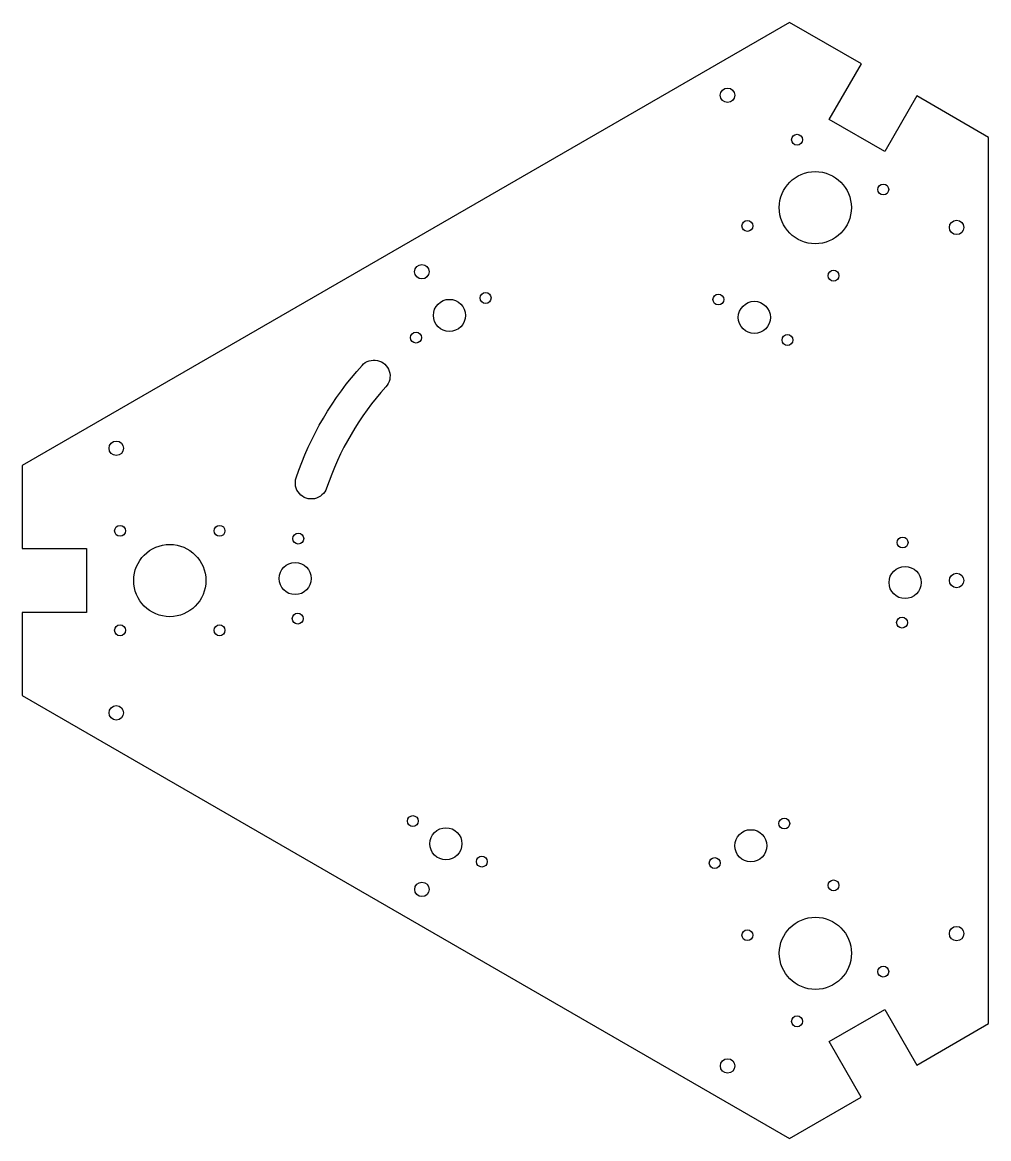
# Model space of a CAD drawing. Header units: millimetres. Extents: x -38 to 263, y -174 to 174.
import ezdxf

# ---------------------------------------------------------------- set-up
doc = ezdxf.new("R2010")
doc.units = ezdxf.units.MM

msp = doc.modelspace()

# ---------------------------------------------------------------- linework, layer by layer
msp.add_lwpolyline([(201.14, 173.91), (-37.98, 35.84), (-37.98, 9.99), (-17.98, 9.99), (-17.98, -10.01), (-37.98, -10.01), (-37.98, -35.86), (201.1, -173.89), (223.49, -160.96), (213.49, -143.64), (230.81, -133.64), (240.81, -150.96), (263.2, -138.03), (263.2, 138.03), (240.79, 150.97), (230.79, 133.65), (213.49, 143.69), (223.52, 160.99)], close=True)
msp.add_lwpolyline([(56.85, 28.81, -1), (47.37, 32.01, -0.1026), (67.92, 67.04, -1), (75.33, 60.34, 0.1026)], format="xyb", close=True)
for centre, radius in [((181.81, 151.2), 2.25), ((203.5, 137.33), 1.7), ((209.16, 116.18), 11.25), ((230.35, 121.83), 1.7), ((188, 110.48), 1.7), ((253.2, 110.01), 2.25), ((86.55, 96.2), 2.25), ((214.85, 94.98), 1.7), ((95.13, 82.61), 5), ((106.4, 88.03), 1.7), ((178.97, 87.55), 1.7), ((190.17, 81.99), 5), ((84.72, 75.7), 1.7), ((200.49, 74.94), 1.7), ((-8.71, 41.2), 2.25), ((-7.52, 15.49), 1.7), ((23.48, 15.49), 1.7), ((48.01, 13.08), 1.7), ((7.98, -0.01), 11.25), ((236.37, 11.85), 1.7), ((47.07, 0.62), 5), ((237.15, -0.63), 5), ((253.2, 0.01), 2.25), ((47.85, -11.86), 1.7), ((-7.52, -15.51), 1.7), ((23.48, -15.51), 1.7), ((236.2, -13.09), 1.7), ((-8.69, -41.22), 2.25), ((83.73, -74.95), 1.7), ((199.5, -75.71), 1.7), ((94.05, -82), 5), ((189.09, -82.62), 5), ((105.24, -87.56), 1.7), ((177.82, -88.04), 1.7), ((214.85, -95), 1.7), ((86.57, -96.22), 2.25), ((209.2, -116.14), 11.25), ((253.2, -109.99), 2.25), ((188, -110.5), 1.7), ((230.35, -121.84), 1.7), ((203.5, -137.34), 1.7), ((181.83, -151.22), 2.25)]:
    msp.add_circle(centre, radius)

doc.saveas('drawing.dxf')
